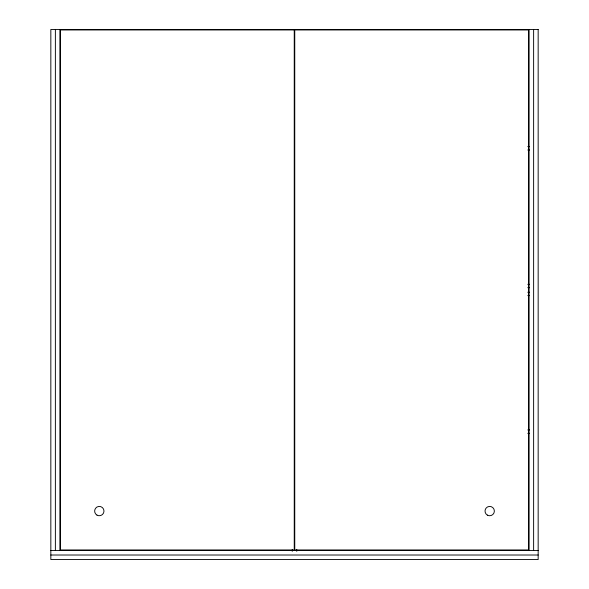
<?xml version="1.0" encoding="UTF-8"?>
<svg xmlns="http://www.w3.org/2000/svg" width="589" height="589" viewBox="0 0 589 589"><rect width="100%" height="100%" fill="white"/><g stroke="black" fill="none" stroke-linecap="round" stroke-linejoin="round"><path stroke-width="0.88" d="M527.751 146.617L529.585 146.617M527.751 149.989L529.585 149.989M527.751 284.325L529.585 284.325M527.751 287.697L529.585 287.697M527.751 292.232L529.585 292.232M527.751 295.604L529.585 295.604M527.751 429.941L529.585 429.941M527.751 433.313L529.585 433.313M50.838 550.479L538.162 550.479M50.838 555.015L538.162 555.015M533.627 29.45L533.627 550.479M529.091 29.45L529.091 550.479M296.768 549.5L296.768 551.341M292.232 549.5L292.232 551.341M59.909 29.45L59.909 550.479M55.373 29.45L55.373 550.479M538.162 29.45L50.838 29.45L50.838 559.55L538.162 559.55L538.162 29.45M294.242 29.965L60.424 29.965L60.424 549.957L294.242 549.957L294.242 29.965M528.576 29.965L294.758 29.965L294.758 549.957L528.576 549.957L528.576 29.965M487.353 515.125A4.668 4.668 0 0 0 494.362 511.075A4.668 4.668 0 0 0 487.353 507.033A4.668 4.668 0 0 0 487.353 515.125M96.971 515.125A4.668 4.668 0 0 0 103.981 511.075A4.668 4.668 0 0 0 96.971 507.033A4.668 4.668 0 0 0 96.971 515.125"/></g></svg>
